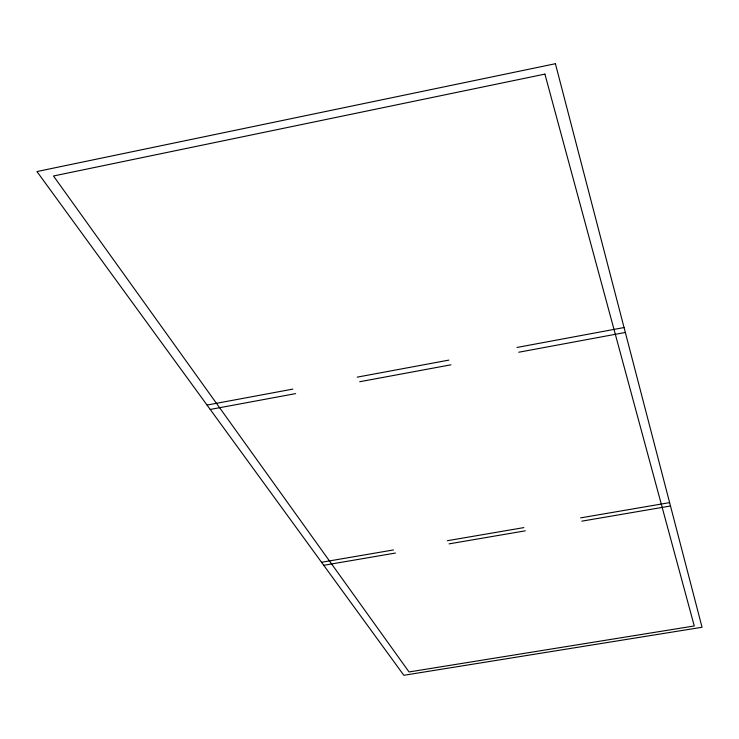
<?xml version="1.0" encoding="UTF-8"?>
<svg xmlns="http://www.w3.org/2000/svg" width="739" height="739" viewBox="0 0 739 739"><rect width="100%" height="100%" fill="white"/><g stroke="black" fill="none" stroke-linecap="round" stroke-linejoin="round"><path stroke-width="1.11" d="M207.031 405.064L292.838 389.111M357.196 377.149L448.859 360.115M516.949 347.459L624.058 327.543M210.227 409.452L295.646 393.61M359.717 381.73L450.966 364.807M518.732 352.235L625.342 332.458M321.53 562.268L393.481 549.945M447.335 540.717L523.868 527.6M580.595 517.882L669.617 502.622M323.737 565.307L395.42 553.049M449.072 543.867L525.309 530.824M581.824 521.161L670.495 505.984M555.405 63.711L36.95 171.54L403.845 675.289L702.05 627.263L555.405 63.711M544.902 74.112L53.485 175.993L409.036 671.954L694.263 625.961L544.902 74.112"/></g></svg>
